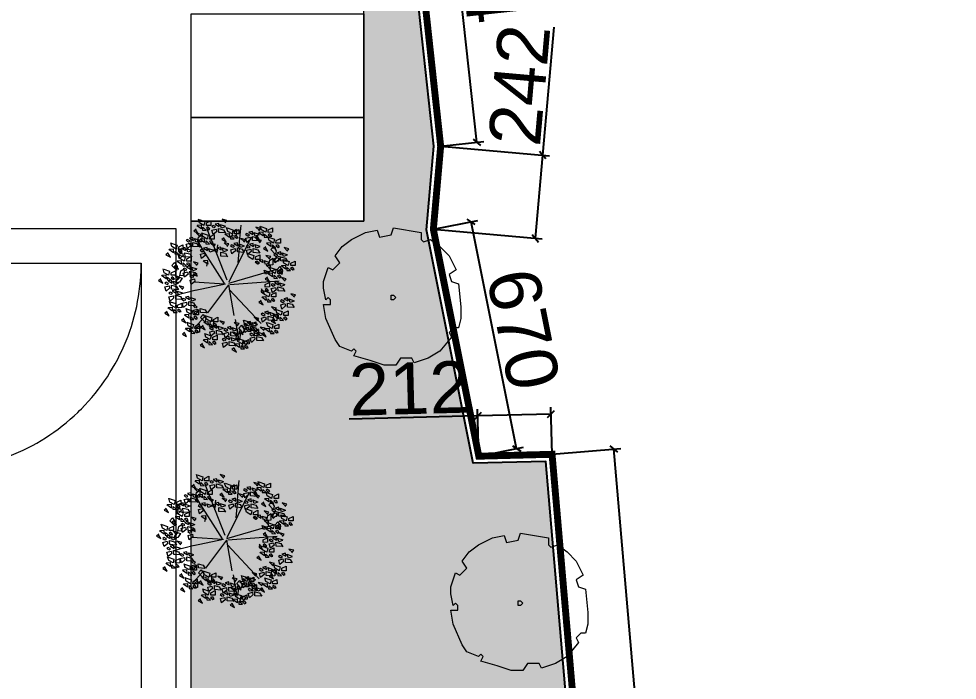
# Model space of a CAD drawing. Header units: inches. Extents: x 0 to 558, y -1 to 295.
# Drawn here: x 278.21 to 305.41, y 86.63 to 105.78 of the extents above; entities that cross this region are included whole.
import ezdxf

# ---------------------------------------------------------------- set-up
doc = ezdxf.new("R2010")
doc.units = ezdxf.units.IN
doc.header["$MEASUREMENT"] = 0
doc.layers.get('defpoints').update_dxf_attribs({"color": 1})
for name, color, linetype, lineweight in [('A-FINISH', 1, 'Continuous', 5), ('DINDING2', 146, 'Continuous', 5), ('lan', 7, 'Continuous', 15), ('POHON', 98, 'Continuous', 5), ('RUMPUT', 93, 'Continuous', 0), ('u', 6, 'Continuous', 20)]:
    doc.layers.add(name, color=color, linetype=linetype, lineweight=lineweight)
doc.layers.add('batas', color=6, linetype='Continuous')
doc.layers.add('dinding', color=3, linetype='Continuous')
doc.styles.get("Standard").update_dxf_attribs({"font": 'arial.ttf'})
doc.dimstyles.new('sk-100 (SITE)', dxfattribs={"dimtxt": 1.5, "dimasz": 0.2, "dimexe": 0.2, "dimexo": 0, "dimgap": 0.1, "dimtad": 1, "dimdec": 0, "dimlfac": 100, "dimzin": 0, "dimdsep": 46, "dimtxsty": 'Standard', "dimblk": 'OBLIQUE', "dimcen": 0.09, "dimadec": 0, "dimazin": 0, "dimtfac": 1, "dimtdec": 0, "dimtofl": 0, "dimtmove": 0, "dimatfit": 3, "dimldrblk": 'OBLIQUE', "dimfxl": 1, "dimtolj": 1, "dimtzin": 0, "dimarcsym": 0})

# ---------------------------------------------------------------- blocks, each defined once
blk = doc.blocks.new('_Oblique')
at = {"color": 0, "linetype": 'ByBlock', "lineweight": -2}
blk.add_line((-0.5, -0.5), (0.5, 0.5), dxfattribs=at)
blk = doc.blocks.new('*D219')
at = {"layer": 'defpoints', "color": 0}
for p in [(295.463, 93.324), (293.669, 93.17), (295.585, 70.918)]:
    blk.add_point(p, dxfattribs=at)
at = {"layer": 'u', "color": 0, "lineweight": -2}
for p, q in [((293.669, 93.17), (295.663, 93.341)), ((297.379, 71.072), (295.463, 93.324)), ((295.585, 70.918), (297.579, 71.089))]:
    blk.add_line(p, q, dxfattribs=at)
at = {"layer": 'u', "color": 0, "lineweight": -2, "xscale": 0.2, "yscale": 0.2, "zscale": 0.2}
for p, rotation in [((295.463, 93.324), 94.9212930972611), ((297.379, 71.072), 274.9212930972611)]:
    blk.add_blockref('_Oblique', p, dxfattribs=dict(at, rotation=rotation))
at = {"layer": 'u', "color": 0, "insert": (297.284, 82.272), "char_height": 1.5, "attachment_point": 5, "rotation": 274.9213}
blk.add_mtext('\\A1;2233', dxfattribs=at)
blk = doc.blocks.new('*D220')
at = {"layer": 'defpoints', "color": 0}
for p in [(291.515, 94.281), (291.546, 93.115), (293.669, 93.17)]:
    blk.add_point(p, dxfattribs=at)
at = {"layer": 'u', "color": 0, "lineweight": -2}
for p, q in [((291.546, 93.115), (291.51, 94.481)), ((293.669, 93.17), (293.633, 94.536)), ((291.515, 94.281), (287.792, 94.185)), ((293.638, 94.336), (291.515, 94.281))]:
    blk.add_line(p, q, dxfattribs=at)
at = {"layer": 'u', "color": 0, "lineweight": -2, "xscale": 0.2, "yscale": 0.2, "zscale": 0.2}
for p, rotation in [((291.515, 94.281), 181.4840146753584), ((293.638, 94.336), 1.484014675358374)]:
    blk.add_blockref('_Oblique', p, dxfattribs=dict(at, rotation=rotation))
at = {"layer": 'u', "color": 0, "insert": (289.532, 95.083), "char_height": 1.5, "attachment_point": 5, "rotation": 1.484}
blk.add_mtext('\\A1;212', dxfattribs=at)
blk = doc.blocks.new('*D221')
at = {"layer": 'defpoints', "color": 0}
for p in [(291.325, 99.905), (290.229, 99.686), (291.546, 93.115)]:
    blk.add_point(p, dxfattribs=at)
at = {"layer": 'u', "color": 0, "lineweight": -2}
for p, q in [((290.229, 99.686), (291.521, 99.945)), ((292.642, 93.334), (291.325, 99.905)), ((291.546, 93.115), (292.838, 93.374))]:
    blk.add_line(p, q, dxfattribs=at)
at = {"layer": 'u', "color": 0, "lineweight": -2, "xscale": 0.2, "yscale": 0.2, "zscale": 0.2}
for p, rotation in [((291.325, 99.905), 101.3334061046254), ((292.642, 93.334), 281.3334061046255)]:
    blk.add_blockref('_Oblique', p, dxfattribs=dict(at, rotation=rotation))
at = {"layer": 'u', "color": 0, "insert": (292.832, 96.79), "char_height": 1.5, "attachment_point": 5, "rotation": 281.3334}
blk.add_mtext('\\A1;670', dxfattribs=at)
blk = doc.blocks.new('*D222')
at = {"layer": 'defpoints', "color": 0}
for p in [(290.441, 102.092), (293.398, 101.831), (290.229, 99.686)]:
    blk.add_point(p, dxfattribs=at)
at = {"layer": 'u', "color": 0, "lineweight": -2}
for p, q in [((293.398, 101.831), (293.725, 105.541)), ((290.441, 102.092), (293.597, 101.814)), ((293.186, 99.425), (293.398, 101.831)), ((290.229, 99.686), (293.385, 99.408))]:
    blk.add_line(p, q, dxfattribs=at)
at = {"layer": 'u', "color": 0, "lineweight": -2, "xscale": 0.2, "yscale": 0.2, "zscale": 0.2}
for p, rotation in [((293.398, 101.831), 84.96449888962454), ((293.186, 99.425), 264.9644988896245)]:
    blk.add_blockref('_Oblique', p, dxfattribs=dict(at, rotation=rotation))
at = {"layer": 'u', "color": 0, "insert": (292.72, 103.861), "char_height": 1.5, "attachment_point": 5, "rotation": 84.9645}
blk.add_mtext('\\A1;242', dxfattribs=at)
blk = doc.blocks.new('*D223')
at = {"layer": 'defpoints', "color": 0}
for p in [(289.205, 113.462), (290.253, 113.576), (290.441, 102.092)]:
    blk.add_point(p, dxfattribs=at)
at = {"layer": 'u', "color": 0, "lineweight": -2}
for p, q in [((289.205, 113.462), (290.452, 113.597)), ((291.489, 102.206), (290.253, 113.576)), ((290.441, 102.092), (291.688, 102.227))]:
    blk.add_line(p, q, dxfattribs=at)
at = {"layer": 'u', "color": 0, "lineweight": -2, "xscale": 0.2, "yscale": 0.2, "zscale": 0.2}
for p, rotation in [((290.253, 113.576), 96.20409751434238), ((291.489, 102.206), 276.2040975143424)]:
    blk.add_blockref('_Oblique', p, dxfattribs=dict(at, rotation=rotation))
at = {"layer": 'u', "color": 0, "insert": (291.719, 107.983), "char_height": 1.5, "attachment_point": 5, "rotation": 276.2041}
blk.add_mtext('\\A1;1144', dxfattribs=at)
blk = doc.blocks.new('LAP')
at = {"layer": 'A-FINISH'}
blk.add_lwpolyline([(-8.491, -13.487), (-8.491, 13.503), (8.491, 13.503), (8.491, -13.487)], close=True, dxfattribs=at)
for points in [[(-7.491, -12.487), (-7.491, 12.503), (7.491, 12.503), (7.491, -12.487), (-7.491, -12.487)], [(-7.491, 12.503), (-7.491, 12.427), (-7.491, 12.274), (-7.48, 12.121), (-7.469, 11.969), (-7.453, 11.822), (-7.436, 11.669), (-7.415, 11.522), (-7.387, 11.38), (-7.36, 11.233), (-7.327, 11.092), (-7.289, 10.945), (-7.251, 10.803), (-7.207, 10.667), (-7.159, 10.525), (-7.109, 10.389), (-7.055, 10.258), (-7, 10.122), (-6.94, 9.991), (-6.881, 9.861), (-6.815, 9.73), (-6.75, 9.605), (-6.674, 9.479), (-6.603, 9.359), (-6.526, 9.234), (-6.445, 9.12), (-6.363, 9), (-6.281, 8.885), (-6.189, 8.771), (-6.102, 8.662), (-6.009, 8.553), (-5.911, 8.449), (-5.813, 8.341), (-5.715, 8.242), (-5.611, 8.145), (-5.508, 8.046), (-5.399, 7.954), (-5.29, 7.861), (-5.181, 7.768), (-5.066, 7.687), (-4.952, 7.6), (-4.832, 7.518), (-4.712, 7.442), (-4.587, 7.365), (-4.467, 7.295), (-4.342, 7.224), (-4.211, 7.158), (-4.08, 7.093), (-3.95, 7.033), (-3.819, 6.973), (-3.683, 6.919), (-3.546, 6.87), (-3.41, 6.82), (-3.274, 6.777), (-3.132, 6.733), (-2.991, 6.695), (-2.844, 6.663), (-2.702, 6.63), (-2.555, 6.603), (-2.408, 6.576), (-2.261, 6.554), (-2.108, 6.537), (-1.961, 6.526), (-1.809, 6.515), (-1.656, 6.51), (-1.58, 6.51)], [(1.417, 6.51), (1.493, 6.51), (1.64, 6.51), (1.792, 6.515), (1.939, 6.526), (2.087, 6.537), (2.234, 6.554), (2.381, 6.576), (2.528, 6.597), (2.675, 6.624), (2.822, 6.657), (2.964, 6.69), (3.105, 6.728), (3.247, 6.772), (3.389, 6.815), (3.53, 6.864), (3.667, 6.913), (3.803, 6.968), (3.939, 7.028), (4.07, 7.088), (4.206, 7.153), (4.337, 7.224), (4.467, 7.295), (4.593, 7.371), (4.718, 7.447), (4.843, 7.529), (4.963, 7.611), (5.083, 7.698), (5.203, 7.79), (5.317, 7.883), (5.432, 7.981), (5.546, 8.079), (5.655, 8.183), (5.704, 8.237), (5.758, 8.286), (5.862, 8.395), (5.966, 8.509), (6.064, 8.618), (6.156, 8.733), (6.249, 8.853), (6.342, 8.973), (6.423, 9.092), (6.51, 9.212), (6.587, 9.337), (6.663, 9.463), (6.739, 9.593), (6.81, 9.724), (6.875, 9.855), (6.941, 9.986), (7.001, 10.122), (7.055, 10.258), (7.11, 10.394), (7.159, 10.536), (7.208, 10.672), (7.251, 10.814), (7.289, 10.955), (7.327, 11.102), (7.36, 11.244), (7.387, 11.391), (7.415, 11.539), (7.437, 11.686), (7.453, 11.833), (7.469, 11.98), (7.48, 12.127), (7.486, 12.279), (7.491, 12.427), (7.491, 12.503)], [(-1.58, 6.51), (1.417, 6.51)], [(-3.007, 0.011), (-3.007, -0.071), (-2.996, -0.223), (-2.98, -0.376), (-2.958, -0.523), (-2.931, -0.67), (-2.893, -0.812), (-2.849, -0.953), (-2.8, -1.09), (-2.74, -1.226), (-2.68, -1.357), (-2.61, -1.487), (-2.533, -1.607), (-2.452, -1.727), (-2.364, -1.841), (-2.277, -1.956), (-2.179, -2.059), (-2.076, -2.163), (-1.967, -2.261), (-1.858, -2.353), (-1.743, -2.441), (-1.624, -2.517), (-1.498, -2.593), (-1.373, -2.664), (-1.242, -2.729), (-1.106, -2.784), (-0.97, -2.833), (-0.828, -2.877), (-0.681, -2.915), (-0.539, -2.947), (-0.387, -2.969), (-0.234, -2.985), (-0.082, -2.991), (-0.005, -2.991), (0.071, -2.991), (0.223, -2.985), (0.376, -2.969), (0.528, -2.947), (0.67, -2.915), (0.817, -2.877), (0.959, -2.833), (1.095, -2.784), (1.231, -2.729), (1.362, -2.664), (1.487, -2.593), (1.612, -2.517), (1.732, -2.441), (1.847, -2.353), (1.956, -2.261), (2.065, -2.163), (2.168, -2.059), (2.266, -1.956), (2.353, -1.841), (2.44, -1.727), (2.522, -1.607), (2.599, -1.487), (2.669, -1.357), (2.729, -1.226), (2.789, -1.09), (2.838, -0.953), (2.882, -0.812), (2.92, -0.67), (2.947, -0.523), (2.969, -0.376), (2.985, -0.223), (2.996, -0.071), (2.996, 0.011), (2.996, 0.087), (2.985, 0.24), (2.969, 0.392), (2.947, 0.539), (2.92, 0.686), (2.882, 0.828), (2.838, 0.97), (2.789, 1.111), (2.729, 1.242), (2.669, 1.373), (2.599, 1.504), (2.522, 1.629), (2.44, 1.743), (2.353, 1.863), (2.266, 1.972), (2.168, 2.081), (2.065, 2.179), (1.956, 2.277), (1.847, 2.37), (1.732, 2.457), (1.612, 2.538), (1.487, 2.61), (1.362, 2.68), (1.231, 2.746), (1.095, 2.8), (0.959, 2.855), (0.817, 2.898), (0.67, 2.931), (0.528, 2.963), (0.376, 2.985), (0.223, 3.002), (0.071, 3.007), (-0.005, 3.007), (-0.082, 3.007), (-0.234, 3.002), (-0.387, 2.985), (-0.539, 2.963), (-0.681, 2.931), (-0.828, 2.898), (-0.97, 2.855), (-1.106, 2.8), (-1.242, 2.746), (-1.373, 2.68), (-1.498, 2.61), (-1.624, 2.538), (-1.743, 2.457), (-1.858, 2.37), (-1.967, 2.277), (-2.076, 2.179), (-2.179, 2.081), (-2.277, 1.972), (-2.364, 1.863), (-2.452, 1.743), (-2.533, 1.629), (-2.61, 1.504), (-2.68, 1.373), (-2.74, 1.242), (-2.8, 1.111), (-2.849, 0.97), (-2.893, 0.828), (-2.931, 0.686), (-2.958, 0.539), (-2.98, 0.392), (-2.996, 0.24), (-3.007, 0.087), (-3.007, 0.011)], [(-7.491, 0), (7.491, 0)], [(6.695, 0), (1.977, 0)], [(-1.972, 0), (-6.696, 0)], [(-1.58, -6.494), (-1.656, -6.494), (-1.809, -6.5), (-1.961, -6.51), (-2.108, -6.527), (-2.261, -6.543), (-2.408, -6.565), (-2.555, -6.587), (-2.702, -6.614), (-2.844, -6.647), (-2.991, -6.679), (-3.132, -6.718), (-3.274, -6.761), (-3.41, -6.805), (-3.546, -6.854), (-3.683, -6.908), (-3.819, -6.963), (-3.95, -7.017), (-4.086, -7.077), (-4.211, -7.143), (-4.342, -7.208), (-4.467, -7.279), (-4.593, -7.35), (-4.712, -7.426), (-4.832, -7.507), (-4.952, -7.589), (-5.066, -7.671), (-5.181, -7.758), (-5.29, -7.845), (-5.399, -7.938), (-5.508, -8.031), (-5.611, -8.129), (-5.715, -8.227), (-5.813, -8.33), (-5.911, -8.434), (-6.009, -8.537), (-6.102, -8.646), (-6.189, -8.76), (-6.281, -8.869), (-6.363, -8.984), (-6.445, -9.104), (-6.526, -9.224), (-6.603, -9.344), (-6.679, -9.469), (-6.75, -9.588), (-6.815, -9.719), (-6.881, -9.845), (-6.94, -9.975), (-7, -10.106), (-7.06, -10.242), (-7.109, -10.379), (-7.159, -10.515), (-7.207, -10.651), (-7.251, -10.793), (-7.289, -10.934), (-7.327, -11.076), (-7.36, -11.217), (-7.387, -11.365), (-7.415, -11.512), (-7.436, -11.659), (-7.453, -11.806), (-7.469, -11.958), (-7.48, -12.106), (-7.491, -12.258), (-7.491, -12.41), (-7.491, -12.487)], [(-1.58, -6.494), (1.417, -6.494)], [(7.491, -12.487), (7.491, -12.416), (7.486, -12.263), (7.48, -12.116), (7.469, -11.964), (7.453, -11.817), (7.437, -11.67), (7.415, -11.523), (7.387, -11.376), (7.36, -11.234), (7.327, -11.087), (7.289, -10.945), (7.251, -10.804), (7.208, -10.662), (7.159, -10.52), (7.11, -10.384), (7.055, -10.242), (7.001, -10.106), (6.941, -9.975), (6.875, -9.839), (6.81, -9.708), (6.739, -9.578), (6.663, -9.452), (6.587, -9.327), (6.51, -9.202), (6.423, -9.076), (6.342, -8.957), (6.249, -8.837), (6.156, -8.722), (6.064, -8.608), (5.966, -8.494), (5.862, -8.385), (5.758, -8.276), (5.704, -8.221), (5.655, -8.167), (5.546, -8.069), (5.432, -7.965), (5.317, -7.872), (5.203, -7.775), (5.083, -7.687), (4.963, -7.6), (4.843, -7.513), (4.718, -7.431), (4.593, -7.355), (4.467, -7.279), (4.337, -7.208), (4.206, -7.143), (4.07, -7.077), (3.939, -7.012), (3.803, -6.957), (3.667, -6.903), (3.53, -6.848), (3.389, -6.799), (3.247, -6.756), (3.105, -6.712), (2.964, -6.674), (2.822, -6.641), (2.675, -6.609), (2.528, -6.581), (2.381, -6.56), (2.234, -6.538), (2.087, -6.522), (1.939, -6.51), (1.792, -6.5), (1.64, -6.494), (1.493, -6.494), (1.417, -6.494)]]:
    blk.add_lwpolyline(points, dxfattribs=at)
blk = doc.blocks.new('PHN-1')
at = {"linetype": 'Continuous'}
for points in [[(886.643, -157.758), (886.912, -158.365), (886.98, -158.77), (886.777, -158.77), (886.777, -158.905), (886.845, -158.972), (886.912, -158.905), (886.98, -159.242), (886.98, -159.444), (886.845, -159.848), (886.71, -159.781), (886.508, -159.983), (886.643, -160.185), (886.44, -160.455), (886.171, -160.657), (885.766, -160.86), (885.429, -160.927), (885.362, -160.725), (885.025, -160.792), (884.957, -160.994), (884.148, -160.86), (884.148, -160.657), (884.081, -160.59), (883.878, -160.657), (883.609, -160.455), (883.339, -160.185), (883.137, -159.781), (883.339, -159.646), (883.272, -159.444), (883.069, -159.376), (883.002, -158.702), (883.002, -158.365), (883.069, -158.096), (883.204, -158.096), (883.339, -157.961), (883.272, -157.826), (883.609, -157.421), (883.946, -157.219), (884.35, -157.084), (884.418, -157.219), (884.755, -157.219), (884.89, -157.017), (885.227, -157.017), (885.631, -157.152), (886.103, -157.287), (886.036, -157.421), (886.103, -157.489), (886.171, -157.421), (886.508, -157.556), (886.643, -157.758)], [(884.89, -158.972), (884.89, -158.972), (884.957, -158.905), (885.025, -158.905), (885.025, -158.972), (885.025, -159.039), (885.025, -159.039), (884.957, -159.039), (884.89, -158.972)]]:
    blk.add_lwpolyline(points, dxfattribs=at)
blk = doc.blocks.new('rrety')
for p, q in [((497.8335, 232.64), (497.8515, 232.6484)), ((497.8506, 232.6457), (497.8452, 232.6146)), ((497.8248, 232.6161), (497.8335, 232.64)), ((497.8452, 232.6146), (497.8248, 232.6161)), ((497.8677, 232.6134), (497.8875, 232.619)), ((497.8733, 232.5824), (497.8677, 232.6134)), ((497.8874, 232.5936), (497.8733, 232.5795)), ((497.8875, 232.619), (497.8874, 232.5936)), ((498.0767, 232.6219), (498.0965, 232.6275)), ((498.0822, 232.5908), (498.0767, 232.6219)), ((498.0964, 232.6021), (498.0822, 232.588)), ((498.0965, 232.6275), (498.0964, 232.6021)), ((497.7802, 232.574), (497.8, 232.5795)), ((497.7857, 232.5429), (497.7802, 232.574)), ((497.7999, 232.5541), (497.7857, 232.54)), ((497.8, 232.5795), (497.7999, 232.5541)), ((497.8574, 232.5587), (497.8572, 232.5786)), ((497.8755, 232.5409), (497.8574, 232.5587)), ((497.8592, 232.5767), (497.8853, 232.5589)), ((497.8853, 232.5589), (497.8755, 232.5409)), ((498.0146, 232.5768), (498.0343, 232.5823)), ((498.0201, 232.5457), (498.0146, 232.5768)), ((498.0342, 232.5569), (498.0201, 232.5429)), ((498.0343, 232.5823), (498.0342, 232.5569)), ((498.0607, 232.5474), (498.0605, 232.5674)), ((498.0788, 232.5296), (498.0607, 232.5474)), ((498.0625, 232.5654), (498.0886, 232.5477)), ((498.0886, 232.5477), (498.0788, 232.5296)), ((497.704, 232.4781), (497.7237, 232.4836)), ((497.7095, 232.447), (497.704, 232.4781)), ((497.7236, 232.4582), (497.7095, 232.4442)), ((497.7237, 232.4836), (497.7236, 232.4582)), ((498.2316, 232.3946), (498.2497, 232.403)), ((498.2179, 232.3568), (498.2376, 232.3624)), ((498.2234, 232.3257), (498.2179, 232.3568)), ((498.2229, 232.3707), (498.2316, 232.3946)), ((498.2434, 232.3693), (498.2229, 232.3707)), ((498.2376, 232.3624), (498.2375, 232.337)), ((498.2487, 232.4004), (498.2434, 232.3693)), ((498.2375, 232.337), (498.2234, 232.3229)), ((498.2611, 232.319), (498.2609, 232.3389)), ((498.2793, 232.3012), (498.2611, 232.319)), ((498.263, 232.337), (498.2891, 232.3192)), ((498.2891, 232.3192), (498.2793, 232.3012)), ((498.1134, 232.2834), (498.1133, 232.258)), ((497.7303, 232.2231), (497.7301, 232.243)), ((497.7484, 232.2053), (497.7303, 232.2231)), ((497.7321, 232.2411), (497.7582, 232.2233)), ((497.7582, 232.2233), (497.7484, 232.2053)), ((497.7859, 232.2045), (497.8056, 232.2101)), ((497.8056, 232.2101), (497.8055, 232.1847)), ((497.7542, 232.1564), (497.7629, 232.1803)), ((497.7629, 232.1803), (497.7809, 232.1887)), ((497.78, 232.1861), (497.7747, 232.1549)), ((497.7914, 232.1734), (497.7859, 232.2045)), ((497.8055, 232.1847), (497.7914, 232.1706)), ((498.1671, 232.1678), (498.1868, 232.1734)), ((498.1726, 232.1368), (498.1671, 232.1678)), ((498.1868, 232.1734), (498.1867, 232.148)), ((497.7747, 232.1549), (497.7542, 232.1564)), ((497.7839, 232.13), (497.7837, 232.15)), ((497.8021, 232.1122), (497.7839, 232.13)), ((497.7858, 232.148), (497.8119, 232.1303)), ((497.8119, 232.1303), (497.8021, 232.1122)), ((498.1867, 232.148), (498.1726, 232.1339)), ((498.0005, 232.1002), (498.0202, 232.1057)), ((498.006, 232.0691), (498.0005, 232.1002)), ((498.0201, 232.0803), (498.006, 232.0663)), ((498.0202, 232.1057), (498.0201, 232.0803))]:
    blk.add_line(p, q)
for points in [[(498.0497, 232.6755), (498.0591, 232.6874), (498.0347, 232.6946), (498.0505, 232.6782)], [(497.8287, 232.6371), (497.8365, 232.6436), (497.8237, 232.6504), (497.8167, 232.6465), (497.826, 232.6379)], [(497.8543, 232.6442), (497.8529, 232.6594), (497.8343, 232.6561), (497.8543, 232.6442)], [(497.8857, 232.6408), (497.8663, 232.6348), (497.8602, 232.6543), (497.8865, 232.6435)], [(497.8859, 232.6614), (497.8953, 232.6733), (497.8709, 232.6805), (497.8867, 232.6641)], [(497.8824, 232.651), (497.9136, 232.6558), (497.9187, 232.6359), (497.8933, 232.6366), (497.8796, 232.6511)], [(497.9248, 232.6527), (497.9394, 232.672), (497.9502, 232.652), (497.9301, 232.6412), (497.9248, 232.6527)], [(498.0047, 232.6329), (497.9855, 232.618), (497.9803, 232.6401), (498.0025, 232.6453), (498.0047, 232.6329)], [(497.9924, 232.6512), (498.0003, 232.6577), (497.9875, 232.6645), (497.9805, 232.6606), (497.9897, 232.652)], [(498.0181, 232.6583), (498.0167, 232.6735), (497.998, 232.6702), (498.0181, 232.6583)], [(498.0461, 232.6236), (498.0147, 232.627), (498.0149, 232.6475), (498.0393, 232.6403), (498.0488, 232.6228)], [(498.0495, 232.6549), (498.03, 232.6489), (498.024, 232.6684), (498.0503, 232.6576)], [(498.1513, 232.6388), (498.1607, 232.6507), (498.1364, 232.6579), (498.1521, 232.6415)], [(497.7497, 232.5946), (497.7809, 232.5994), (497.786, 232.5795), (497.7606, 232.5802), (497.7468, 232.5947)], [(497.7921, 232.5963), (497.8067, 232.6156), (497.8175, 232.5956), (497.7974, 232.5848), (497.7921, 232.5963)], [(497.8409, 232.6188), (497.8218, 232.6039), (497.8165, 232.626), (497.8387, 232.6312), (497.8409, 232.6188)], [(497.8823, 232.6095), (497.8509, 232.6129), (497.8511, 232.6334), (497.8755, 232.6262), (497.885, 232.6087)], [(497.9135, 232.52), (497.8706, 232.621)], [(497.8852, 232.6002), (497.9164, 232.605), (497.9215, 232.5851), (497.8961, 232.5858), (497.8824, 232.6003)], [(497.8923, 232.5999), (497.8863, 232.586), (497.9117, 232.5853), (497.8922, 232.5971)], [(497.8872, 232.6198), (497.9044, 232.6306), (497.9153, 232.6134), (497.8871, 232.617)], [(497.9184, 232.6246), (497.9237, 232.6104), (497.9408, 232.6184), (497.9184, 232.6246)], [(497.9276, 232.6019), (497.9423, 232.6212), (497.953, 232.6012), (497.933, 232.5905), (497.9276, 232.6019)], [(497.9414, 232.6381), (497.9355, 232.6298), (497.9495, 232.6266), (497.9553, 232.6321), (497.9442, 232.638)], [(497.9586, 232.6087), (497.9898, 232.6135), (497.9949, 232.5936), (497.9695, 232.5943), (497.9558, 232.6088)], [(498.001, 232.6104), (498.0157, 232.6297), (498.0264, 232.6097), (498.0064, 232.5989), (498.001, 232.6104)], [(498.0176, 232.5958), (498.0117, 232.5875), (498.0258, 232.5843), (498.0316, 232.5898), (498.0204, 232.5957)], [(498.0666, 232.5852), (498.076, 232.5971), (498.0517, 232.6044), (498.0674, 232.5879)], [(498.0699, 232.5414), (498.1036, 232.5996)], [(498.1063, 232.5962), (498.0872, 232.5813), (498.082, 232.6035), (498.1041, 232.6087), (498.1063, 232.5962)], [(498.0941, 232.6146), (498.1019, 232.6211), (498.0892, 232.6278), (498.0822, 232.624), (498.0914, 232.6154)], [(498.1198, 232.6217), (498.1183, 232.6368), (498.0997, 232.6335), (498.1198, 232.6217)], [(498.1477, 232.5869), (498.1164, 232.5903), (498.1165, 232.6109), (498.1409, 232.6037), (498.1505, 232.5861)], [(498.1511, 232.6183), (498.1317, 232.6123), (498.1257, 232.6317), (498.1519, 232.621)], [(497.7216, 232.5343), (497.7202, 232.5494), (497.7016, 232.5461), (497.7216, 232.5343)], [(497.7532, 232.5514), (497.7626, 232.5633), (497.7382, 232.5705), (497.754, 232.5541)], [(497.7545, 232.5634), (497.7717, 232.5742), (497.7826, 232.557), (497.7544, 232.5606)], [(497.7857, 232.5682), (497.7909, 232.554), (497.8081, 232.562), (497.7857, 232.5682)], [(497.792, 232.5523), (497.8232, 232.5571), (497.8283, 232.5372), (497.8029, 232.5379), (497.7892, 232.5523)], [(497.8145, 232.5412), (497.8224, 232.5478), (497.8096, 232.5545), (497.8026, 232.5507), (497.8118, 232.542)], [(497.8086, 232.5817), (497.8028, 232.5734), (497.8168, 232.5702), (497.8226, 232.5757), (497.8115, 232.5816)], [(497.8402, 232.5484), (497.8388, 232.5635), (497.8201, 232.5602), (497.8402, 232.5484)], [(497.8344, 232.5539), (497.8491, 232.5733), (497.8598, 232.5533), (497.8398, 232.5425), (497.8344, 232.5539)], [(497.8716, 232.5449), (497.8521, 232.5389), (497.8461, 232.5584), (497.8724, 232.5477)], [(497.8718, 232.5655), (497.8812, 232.5774), (497.8568, 232.5846), (497.8726, 232.5682)], [(497.8951, 232.5492), (497.8891, 232.5352), (497.9145, 232.5345), (497.8951, 232.5463)], [(497.89, 232.5691), (497.9073, 232.5799), (497.9181, 232.5627), (497.8899, 232.5662)], [(497.9212, 232.5739), (497.9265, 232.5596), (497.9436, 232.5676), (497.9212, 232.5739)], [(497.9442, 232.5873), (497.9383, 232.579), (497.9523, 232.5758), (497.9581, 232.5813), (497.947, 232.5873)], [(497.9685, 232.5576), (497.9625, 232.5437), (497.9879, 232.543), (497.9685, 232.5548)], [(497.9634, 232.5775), (497.9807, 232.5883), (497.9915, 232.5711), (497.9634, 232.5747)], [(497.9946, 232.5823), (497.9999, 232.5681), (498.0171, 232.5761), (497.9946, 232.5823)], [(498.0216, 232.5427), (498.0025, 232.5277), (497.9973, 232.5499), (498.0194, 232.5551), (498.0216, 232.5427)], [(498.0094, 232.561), (498.0172, 232.5675), (498.0045, 232.5742), (497.9974, 232.5704), (498.0067, 232.5618)], [(498.035, 232.5681), (498.0336, 232.5832), (498.015, 232.5799), (498.035, 232.5681)], [(498.063, 232.5333), (498.0317, 232.5367), (498.0318, 232.5573), (498.0562, 232.5501), (498.0657, 232.5325)], [(498.0664, 232.5647), (498.047, 232.5587), (498.0409, 232.5781), (498.0672, 232.5674)], [(498.1139, 232.5469), (498.1217, 232.5534), (498.1089, 232.5601), (498.1019, 232.5563), (498.1111, 232.5477)], [(498.1395, 232.554), (498.1381, 232.5691), (498.1195, 232.5658), (498.1395, 232.554)], [(498.1709, 232.5506), (498.1515, 232.5446), (498.1454, 232.564), (498.1717, 232.5533)], [(498.1711, 232.5711), (498.1805, 232.583), (498.1561, 232.5903), (498.1719, 232.5738)], [(498.2299, 232.5371), (498.2285, 232.5522), (498.2098, 232.5489), (498.2299, 232.5371)], [(498.2613, 232.5337), (498.2418, 232.5277), (498.2358, 232.5471), (498.2621, 232.5364)], [(498.2614, 232.5542), (498.2709, 232.5661), (498.2465, 232.5733), (498.2622, 232.5569)], [(497.7082, 232.5088), (497.6891, 232.4939), (497.6838, 232.516), (497.706, 232.5212), (497.7082, 232.5088)], [(497.6959, 232.5271), (497.7038, 232.5337), (497.691, 232.5404), (497.684, 232.5366), (497.6932, 232.5279)], [(497.7496, 232.4995), (497.7182, 232.5029), (497.7184, 232.5234), (497.7428, 232.5162), (497.7523, 232.4987)], [(497.753, 232.5308), (497.7335, 232.5248), (497.7275, 232.5443), (497.7538, 232.5336)], [(497.7596, 232.5435), (497.7536, 232.5296), (497.779, 232.5289), (497.7595, 232.5407)], [(497.7582, 232.4834), (497.7728, 232.5028), (497.7836, 232.4828), (497.7635, 232.472), (497.7582, 232.4834)], [(497.9754, 232.3753), (497.7793, 232.51)], [(497.8019, 232.5012), (497.7959, 232.4873), (497.8213, 232.4866), (497.8019, 232.4984)], [(497.7968, 232.5211), (497.8141, 232.5319), (497.8249, 232.5147), (497.7968, 232.5183)], [(497.8268, 232.5229), (497.8076, 232.508), (497.8024, 232.5301), (497.8246, 232.5353), (497.8268, 232.5229)], [(497.828, 232.5259), (497.8333, 232.5117), (497.8505, 232.5197), (497.828, 232.5259)], [(497.8682, 232.5136), (497.8368, 232.517), (497.837, 232.5375), (497.8614, 232.5303), (497.8709, 232.5128)], [(497.851, 232.5394), (497.8451, 232.5311), (497.8592, 232.5279), (497.865, 232.5334), (497.8538, 232.5393)], [(497.9846, 232.3539), (497.9233, 232.5008)], [(497.9846, 232.3539), (498.0582, 232.5161)], [(498.0631, 232.5184), (498.0943, 232.5232), (498.0994, 232.5033), (498.074, 232.504), (498.0603, 232.5185)], [(498.1261, 232.5286), (498.107, 232.5136), (498.1017, 232.5358), (498.1239, 232.541), (498.1261, 232.5286)], [(498.1055, 232.5201), (498.1202, 232.5395), (498.1309, 232.5194), (498.1109, 232.5087), (498.1055, 232.5201)], [(498.1221, 232.5056), (498.1162, 232.4972), (498.1302, 232.494), (498.136, 232.4995), (498.1249, 232.5055)], [(498.128, 232.4959), (498.1592, 232.5007), (498.1644, 232.4808), (498.139, 232.4815), (498.1252, 232.4959)], [(498.1675, 232.5192), (498.1361, 232.5226), (498.1363, 232.5432), (498.1607, 232.536), (498.1702, 232.5184)], [(498.1705, 232.4975), (498.1851, 232.5169), (498.1959, 232.4969), (498.1758, 232.4861), (498.1705, 232.4975)], [(498.2165, 232.5116), (498.1973, 232.4967), (498.1921, 232.5188), (498.2142, 232.5241), (498.2165, 232.5116)], [(498.2042, 232.53), (498.212, 232.5365), (498.1993, 232.5432), (498.1923, 232.5394), (498.2015, 232.5308)], [(498.2579, 232.5023), (498.2265, 232.5057), (498.2267, 232.5263), (498.251, 232.519), (498.2606, 232.5015)], [(498.2439, 232.4806), (498.2585, 232.5), (498.2693, 232.4799), (498.2492, 232.4692), (498.2439, 232.4806)], [(497.6649, 232.451), (497.6727, 232.4575), (497.66, 232.4642), (497.653, 232.4604), (497.6622, 232.4518)], [(497.6906, 232.4581), (497.6891, 232.4732), (497.6705, 232.4699), (497.6906, 232.4581)], [(497.7219, 232.4547), (497.7025, 232.4487), (497.6965, 232.4681), (497.7227, 232.4574)], [(497.7221, 232.4752), (497.7315, 232.4872), (497.7072, 232.4944), (497.7229, 232.4779)], [(497.7158, 232.4818), (497.747, 232.4866), (497.7521, 232.4667), (497.7267, 232.4674), (497.713, 232.4818)], [(497.7206, 232.4506), (497.7378, 232.4614), (497.7487, 232.4442), (497.7205, 232.4478)], [(497.7518, 232.4554), (497.7571, 232.4412), (497.7742, 232.4492), (497.7518, 232.4554)], [(497.7748, 232.4689), (497.7689, 232.4606), (497.7829, 232.4574), (497.7887, 232.4629), (497.7776, 232.4688)], [(498.1329, 232.4647), (498.1501, 232.4755), (498.1609, 232.4583), (498.1328, 232.4619)], [(498.1403, 232.4159), (498.2384, 232.4649)], [(498.1641, 232.4695), (498.1693, 232.4553), (498.1865, 232.4633), (498.1641, 232.4695)], [(498.187, 232.483), (498.1811, 232.4747), (498.1952, 232.4715), (498.201, 232.477), (498.1898, 232.4829)], [(498.2015, 232.4789), (498.2327, 232.4837), (498.2378, 232.4639), (498.2124, 232.4645), (498.1986, 232.479)], [(498.2063, 232.4478), (498.2235, 232.4586), (498.2343, 232.4414), (498.2062, 232.445)], [(498.2375, 232.4526), (498.2427, 232.4383), (498.2599, 232.4463), (498.2375, 232.4526)], [(498.2604, 232.4661), (498.2546, 232.4578), (498.2686, 232.4546), (498.2744, 232.4601), (498.2633, 232.466)], [(498.2749, 232.4355), (498.2896, 232.4549), (498.3003, 232.4348), (498.2803, 232.4241), (498.2749, 232.4355)], [(497.6771, 232.4327), (497.658, 232.4177), (497.6528, 232.4399), (497.6749, 232.4451), (497.6771, 232.4327)], [(497.6763, 232.396), (497.691, 232.4154), (497.7017, 232.3953), (497.6817, 232.3846), (497.6763, 232.396)], [(497.7185, 232.4234), (497.6872, 232.4268), (497.6873, 232.4473), (497.7117, 232.4401), (497.7213, 232.4226)], [(497.7257, 232.4307), (497.7197, 232.4168), (497.7451, 232.4161), (497.7256, 232.4279)], [(497.804, 232.3963), (497.8134, 232.4082), (497.7891, 232.4154), (497.8048, 232.399)], [(497.9999, 232.3539), (498.144, 232.4182)], [(498.2114, 232.4279), (498.2054, 232.414), (498.2308, 232.4133), (498.2113, 232.4251)], [(498.2325, 232.4338), (498.2637, 232.4386), (498.2688, 232.4187), (498.2434, 232.4194), (498.2297, 232.4339)], [(498.2373, 232.4027), (498.2546, 232.4135), (498.2654, 232.3963), (498.2373, 232.3998)], [(498.2685, 232.4075), (498.2738, 232.3932), (498.291, 232.4012), (498.2685, 232.4075)], [(498.2915, 232.4209), (498.2856, 232.4126), (498.2997, 232.4094), (498.3055, 232.4149), (498.2943, 232.4209)], [(498.3292, 232.3991), (498.3386, 232.411), (498.3143, 232.4182), (498.33, 232.4018)], [(497.6339, 232.3943), (497.6651, 232.3991), (497.6702, 232.3793), (497.6448, 232.3799), (497.6311, 232.3944)], [(497.6387, 232.3632), (497.6559, 232.374), (497.6668, 232.3568), (497.6386, 232.3604)], [(497.6699, 232.368), (497.6752, 232.3537), (497.6923, 232.3617), (497.6699, 232.368)], [(497.6929, 232.3815), (497.687, 232.3732), (497.701, 232.37), (497.7068, 232.3754), (497.6957, 232.3814)], [(497.759, 232.3537), (497.7399, 232.3388), (497.7347, 232.3609), (497.7568, 232.3661), (497.759, 232.3537)], [(497.7468, 232.372), (497.7546, 232.3785), (497.7419, 232.3853), (497.7348, 232.3814), (497.7441, 232.3728)], [(497.7724, 232.3791), (497.771, 232.3943), (497.7524, 232.391), (497.7724, 232.3791)], [(497.8004, 232.3444), (497.769, 232.3478), (497.7692, 232.3683), (497.7936, 232.3611), (497.8031, 232.3436)], [(497.8038, 232.3757), (497.7844, 232.3697), (497.7783, 232.3892), (497.8046, 232.3784)], [(497.8148, 232.3368), (497.8134, 232.352), (497.7949, 232.3598), (497.8148, 232.3368)], [(498.0061, 232.3539), (498.1593, 232.3784)], [(498.1563, 232.3735), (498.171, 232.3928), (498.1817, 232.3728), (498.1617, 232.362), (498.1563, 232.3735)], [(498.1729, 232.3589), (498.167, 232.3506), (498.1811, 232.3474), (498.1869, 232.3529), (498.1757, 232.3588)], [(498.1987, 232.3453), (498.2133, 232.3646), (498.2241, 232.3446), (498.204, 232.3338), (498.1987, 232.3453)], [(498.2424, 232.3828), (498.2364, 232.3688), (498.2618, 232.3681), (498.2424, 232.38)], [(498.2842, 232.3565), (498.2651, 232.3416), (498.2599, 232.3637), (498.282, 232.3689), (498.2842, 232.3565)], [(498.272, 232.3749), (498.2798, 232.3814), (498.2671, 232.3881), (498.26, 232.3843), (498.2693, 232.3757)], [(498.2976, 232.382), (498.2962, 232.3971), (498.2776, 232.3938), (498.2976, 232.382)], [(498.3256, 232.3472), (498.2943, 232.3506), (498.2944, 232.3711), (498.3188, 232.3639), (498.3283, 232.3464)], [(498.329, 232.3786), (498.3096, 232.3725), (498.3036, 232.392), (498.3298, 232.3813)], [(497.6438, 232.3433), (497.6378, 232.3293), (497.6632, 232.3287), (497.6437, 232.3405)], [(497.6988, 232.3238), (497.73, 232.3286), (497.7352, 232.3088), (497.7098, 232.3094), (497.696, 232.3239)], [(497.9785, 232.3508), (497.7363, 232.2773)], [(497.7413, 232.3255), (497.7559, 232.3449), (497.7667, 232.3248), (497.7466, 232.3141), (497.7413, 232.3255)], [(497.7578, 232.311), (497.7519, 232.3027), (497.766, 232.2995), (497.7718, 232.3049), (497.7606, 232.3109)], [(497.9846, 232.3447), (497.7609, 232.2222)], [(497.8014, 232.3114), (497.7822, 232.2965), (497.777, 232.3186), (497.7992, 232.3238), (497.8014, 232.3114)], [(497.7891, 232.3297), (497.7969, 232.3362), (497.7842, 232.3429), (497.7772, 232.3391), (497.7864, 232.3305)], [(497.9846, 232.3386), (497.9233, 232.0875)], [(497.9969, 232.3324), (498.1532, 232.0998)], [(498.0061, 232.3508), (498.1838, 232.1733)], [(498.1499, 232.3454), (498.1552, 232.3312), (498.1724, 232.3392), (498.1499, 232.3454)], [(498.1563, 232.3436), (498.1875, 232.3484), (498.1926, 232.3285), (498.1672, 232.3292), (498.1535, 232.3437)], [(498.1611, 232.3124), (498.1783, 232.3232), (498.1892, 232.306), (498.161, 232.3096)], [(498.1923, 232.3172), (498.1976, 232.303), (498.2147, 232.311), (498.1923, 232.3172)], [(498.2153, 232.3307), (498.2094, 232.3224), (498.2234, 232.3192), (498.2292, 232.3247), (498.2181, 232.3306)], [(498.2355, 232.2945), (498.2341, 232.3097), (498.2155, 232.3064), (498.2355, 232.2945)], [(498.2669, 232.2911), (498.2475, 232.2851), (498.2414, 232.3046), (498.2677, 232.2938)], [(498.2671, 232.3117), (498.2765, 232.3236), (498.2521, 232.3308), (498.2679, 232.3144)], [(497.7088, 232.2728), (497.7027, 232.2588), (497.7281, 232.2582), (497.7087, 232.27)], [(497.7037, 232.2927), (497.7209, 232.3035), (497.7317, 232.2863), (497.7036, 232.2899)], [(497.7411, 232.2479), (497.7489, 232.2545), (497.7362, 232.2612), (497.7292, 232.2574), (497.7384, 232.2487)], [(497.7349, 232.2975), (497.7401, 232.2832), (497.7573, 232.2912), (497.7349, 232.2975)], [(497.7668, 232.2551), (497.7654, 232.2702), (497.7467, 232.2669), (497.7668, 232.2551)], [(497.7982, 232.2516), (497.7787, 232.2456), (497.7727, 232.2651), (497.799, 232.2544)], [(497.7984, 232.2722), (497.8078, 232.2841), (497.7834, 232.2913), (497.7992, 232.2749)], [(497.794, 232.2476), (497.8112, 232.2584), (497.8221, 232.2412), (497.7939, 232.2447)], [(498.137, 232.2601), (498.1176, 232.2541), (498.1115, 232.2735), (498.1378, 232.2628)], [(498.1662, 232.2925), (498.1602, 232.2786), (498.1856, 232.2779), (498.1661, 232.2897)], [(498.2221, 232.2691), (498.203, 232.2542), (498.1977, 232.2763), (498.2199, 232.2815), (498.2221, 232.2691)], [(498.2099, 232.2874), (498.2177, 232.2939), (498.2049, 232.3006), (498.1979, 232.2968), (498.2072, 232.2882)], [(498.2015, 232.2562), (498.2327, 232.261), (498.2378, 232.2411), (498.2124, 232.2418), (498.1986, 232.2562)], [(498.2635, 232.2598), (498.2321, 232.2632), (498.2323, 232.2837), (498.2567, 232.2765), (498.2662, 232.259)], [(498.2439, 232.2578), (498.2585, 232.2772), (498.2693, 232.2571), (498.2492, 232.2464), (498.2439, 232.2578)], [(498.2892, 232.2438), (498.2878, 232.2589), (498.2691, 232.2556), (498.2892, 232.2438)], [(498.3207, 232.2609), (498.3302, 232.2728), (498.3058, 232.28), (498.3215, 232.2636)], [(497.7103, 232.2015), (497.7089, 232.2166), (497.6903, 232.2133), (497.7103, 232.2015)], [(497.7417, 232.1981), (497.7223, 232.1921), (497.7162, 232.2115), (497.7425, 232.2008)], [(497.7419, 232.2186), (497.7513, 232.2305), (497.7269, 232.2377), (497.7427, 232.2213)], [(497.7534, 232.2296), (497.7342, 232.2147), (497.729, 232.2368), (497.7512, 232.242), (497.7534, 232.2296)], [(497.7948, 232.2203), (497.7634, 232.2237), (497.7636, 232.2442), (497.788, 232.237), (497.7975, 232.2195)], [(497.7991, 232.2277), (497.7931, 232.2137), (497.8185, 232.213), (497.799, 232.2248)], [(497.8053, 232.1996), (497.8225, 232.2104), (497.8334, 232.1932), (497.8052, 232.1968)], [(497.8595, 232.2179), (497.8536, 232.2096), (497.8676, 232.2064), (497.8734, 232.2119), (497.8623, 232.2178)], [(497.8682, 232.2028), (497.876, 232.2093), (497.8633, 232.216), (497.8563, 232.2122), (497.8655, 232.2036)], [(497.9718, 232.1588), (497.9626, 232.2322)], [(498.0236, 232.2138), (498.0548, 232.2186), (498.0599, 232.1988), (498.0345, 232.1994), (498.0207, 232.2139)], [(498.076, 232.2139), (498.0821, 232.1649)], [(498.0961, 232.1996), (498.1134, 232.2104), (498.1242, 232.1932), (498.0961, 232.1968)], [(498.1338, 232.2324), (498.1484, 232.2518), (498.1592, 232.2318), (498.1391, 232.221), (498.1338, 232.2324)], [(498.1503, 232.2179), (498.1444, 232.2096), (498.1585, 232.2064), (498.1643, 232.2119), (498.1531, 232.2178)], [(498.2063, 232.225), (498.2235, 232.2358), (498.2343, 232.2186), (498.2062, 232.2222)], [(498.2156, 232.1986), (498.2303, 232.218), (498.241, 232.1979), (498.221, 232.1872), (498.2156, 232.1986)], [(498.2375, 232.2298), (498.2427, 232.2155), (498.2599, 232.2235), (498.2375, 232.2298)], [(498.2758, 232.2183), (498.2566, 232.2034), (498.2514, 232.2255), (498.2735, 232.2308), (498.2758, 232.2183)], [(498.2635, 232.2367), (498.2713, 232.2432), (498.2586, 232.2499), (498.2516, 232.2461), (498.2608, 232.2375)], [(498.2604, 232.2433), (498.2546, 232.235), (498.2686, 232.2318), (498.2744, 232.2373), (498.2633, 232.2432)], [(498.3172, 232.209), (498.2858, 232.2124), (498.286, 232.233), (498.3103, 232.2257), (498.3199, 232.2082)], [(498.3206, 232.2404), (498.3011, 232.2344), (498.2951, 232.2538), (498.3214, 232.2431)], [(497.6969, 232.176), (497.6778, 232.1611), (497.6725, 232.1832), (497.6947, 232.1884), (497.6969, 232.176)], [(497.6847, 232.1944), (497.6925, 232.2009), (497.6797, 232.2076), (497.6727, 232.2038), (497.6819, 232.1952)], [(497.7383, 232.1667), (497.7069, 232.1701), (497.7071, 232.1907), (497.7315, 232.1834), (497.741, 232.1659)], [(497.7186, 232.1715), (497.7498, 232.1763), (497.7549, 232.1565), (497.7295, 232.1571), (497.7158, 232.1716)], [(497.761, 232.1732), (497.7757, 232.1926), (497.7864, 232.1725), (497.7664, 232.1618), (497.761, 232.1732)], [(497.8104, 232.1797), (497.8044, 232.1658), (497.8298, 232.1651), (497.8103, 232.1769)], [(497.8365, 232.2044), (497.8418, 232.1902), (497.8589, 232.1982), (497.8365, 232.2044)], [(497.8804, 232.1845), (497.8613, 232.1696), (497.8561, 232.1917), (497.8782, 232.1969), (497.8804, 232.1845)], [(497.8654, 232.1603), (497.8966, 232.1651), (497.9018, 232.1452), (497.8764, 232.1459), (497.8626, 232.1603)], [(497.9219, 232.1752), (497.8905, 232.1786), (497.8907, 232.1991), (497.915, 232.1919), (497.9246, 232.1744)], [(497.9079, 232.1619), (497.9225, 232.1813), (497.9333, 232.1613), (497.9132, 232.1505), (497.9079, 232.1619)], [(497.9445, 232.1744), (497.9757, 232.1792), (497.9808, 232.1593), (497.9554, 232.16), (497.9417, 232.1744)], [(497.9723, 232.161), (497.9877, 232.0416)], [(497.9869, 232.176), (498.0016, 232.1954), (498.0123, 232.1754), (497.9923, 232.1646), (497.9869, 232.176)], [(498.0035, 232.1615), (497.9976, 232.1532), (498.0116, 232.15), (498.0174, 232.1555), (498.0063, 232.1614)], [(498.0335, 232.1628), (498.0275, 232.1489), (498.0529, 232.1482), (498.0334, 232.16)], [(498.0284, 232.1827), (498.0456, 232.1935), (498.0564, 232.1763), (498.0283, 232.1799)], [(498.0596, 232.1875), (498.0648, 232.1732), (498.082, 232.1812), (498.0596, 232.1875)], [(498.0825, 232.201), (498.0767, 232.1927), (498.0907, 232.1895), (498.0965, 232.195), (498.0854, 232.2009)], [(498.1013, 232.1797), (498.0952, 232.1658), (498.1206, 232.1651), (498.1012, 232.1769)], [(498.1195, 232.1521), (498.1273, 232.1586), (498.1146, 232.1653), (498.1076, 232.1615), (498.1168, 232.1529)], [(498.1452, 232.1592), (498.1437, 232.1743), (498.1251, 232.171), (498.1452, 232.1592)], [(498.1273, 232.2044), (498.1326, 232.1902), (498.1498, 232.1982), (498.1273, 232.2044)], [(498.1765, 232.1558), (498.1571, 232.1498), (498.1511, 232.1692), (498.1773, 232.1585)], [(498.1767, 232.1763), (498.1862, 232.1882), (498.1618, 232.1954), (498.1775, 232.179)], [(498.1732, 232.1969), (498.2044, 232.2017), (498.2095, 232.1818), (498.1841, 232.1825), (498.1704, 232.197)], [(498.178, 232.1658), (498.1953, 232.1766), (498.2061, 232.1594), (498.178, 232.1629)], [(498.2114, 232.2051), (498.2054, 232.1912), (498.2308, 232.1905), (498.2113, 232.2023)], [(498.2092, 232.1706), (498.2145, 232.1563), (498.2317, 232.1643), (498.2092, 232.1706)], [(498.2322, 232.1841), (498.2263, 232.1757), (498.2404, 232.1725), (498.2462, 232.178), (498.235, 232.184)], [(497.7285, 232.1205), (497.7225, 232.1066), (497.7479, 232.1059), (497.7285, 232.1177)], [(497.7234, 232.1404), (497.7407, 232.1512), (497.7515, 232.134), (497.7233, 232.1376)], [(497.7546, 232.1452), (497.7599, 232.1309), (497.777, 232.1389), (497.7546, 232.1452)], [(497.7776, 232.1587), (497.7717, 232.1504), (497.7857, 232.1472), (497.7915, 232.1527), (497.7804, 232.1586)], [(497.8091, 232.1056), (497.8077, 232.1207), (497.7891, 232.1174), (497.8091, 232.1056)], [(497.8405, 232.1022), (497.8211, 232.0962), (497.8151, 232.1156), (497.8413, 232.1049)], [(497.8407, 232.1227), (497.8501, 232.1346), (497.8258, 232.1418), (497.8415, 232.1254)], [(497.8702, 232.1291), (497.8875, 232.1399), (497.8983, 232.1227), (497.8702, 232.1263)], [(497.9015, 232.1339), (497.9067, 232.1197), (497.9239, 232.1277), (497.9015, 232.1339)], [(497.9244, 232.1474), (497.9185, 232.1391), (497.9326, 232.1359), (497.9384, 232.1414), (497.9272, 232.1473)], [(497.9248, 232.1027), (497.9394, 232.1221), (497.9502, 232.102), (497.9301, 232.0913), (497.9248, 232.1027)], [(497.9544, 232.1233), (497.9484, 232.1094), (497.9738, 232.1087), (497.9543, 232.1205)], [(497.9493, 232.1432), (497.9666, 232.154), (497.9774, 232.1368), (497.9492, 232.1404)], [(497.9805, 232.148), (497.9858, 232.1338), (498.0029, 232.1418), (497.9805, 232.148)], [(498.0266, 232.1056), (498.0252, 232.1207), (498.0065, 232.1174), (498.0266, 232.1056)], [(498.058, 232.1022), (498.0385, 232.0962), (498.0325, 232.1156), (498.0588, 232.1049)], [(498.0581, 232.1227), (498.0676, 232.1346), (498.0432, 232.1418), (498.0589, 232.1254)], [(498.1027, 232.0999), (498.1173, 232.1193), (498.1281, 232.0992), (498.108, 232.0885), (498.1027, 232.0999)], [(498.1317, 232.1337), (498.1126, 232.1188), (498.1074, 232.1409), (498.1295, 232.1461), (498.1317, 232.1337)], [(498.1732, 232.1244), (498.1418, 232.1278), (498.142, 232.1484), (498.1663, 232.1411), (498.1759, 232.1236)], [(498.1831, 232.1459), (498.1771, 232.1319), (498.2025, 232.1312), (498.1831, 232.1431)], [(498.2078, 232.1114), (498.2172, 232.1233), (498.1928, 232.1306), (498.2086, 232.1141)], [(497.7957, 232.0801), (497.7766, 232.0652), (497.7714, 232.0874), (497.7935, 232.0926), (497.7957, 232.0801)], [(497.7835, 232.0985), (497.7913, 232.105), (497.7786, 232.1117), (497.7715, 232.1079), (497.7808, 232.0993)], [(497.8371, 232.0708), (497.8058, 232.0742), (497.8059, 232.0948), (497.8303, 232.0876), (497.8398, 232.07)], [(497.8343, 232.0533), (497.8421, 232.0599), (497.8294, 232.0666), (497.8224, 232.0628), (497.8316, 232.0542)], [(497.86, 232.0605), (497.8586, 232.0756), (497.8399, 232.0723), (497.86, 232.0605)], [(497.8914, 232.0571), (497.8719, 232.051), (497.8659, 232.0705), (497.8922, 232.0598)], [(497.8754, 232.1092), (497.8693, 232.0953), (497.8947, 232.0946), (497.8753, 232.1064)], [(497.8915, 232.0776), (497.901, 232.0895), (497.8766, 232.0967), (497.8923, 232.0803)], [(497.8824, 232.101), (497.9136, 232.1058), (497.9187, 232.086), (497.8933, 232.0866), (497.8796, 232.1011)], [(497.8872, 232.0699), (497.9044, 232.0807), (497.9153, 232.0635), (497.8871, 232.0671)], [(497.9184, 232.0747), (497.9237, 232.0604), (497.9408, 232.0684), (497.9184, 232.0747)], [(497.9414, 232.0882), (497.9355, 232.0799), (497.9495, 232.0767), (497.9553, 232.0821), (497.9442, 232.0881)], [(498.0132, 232.0801), (497.994, 232.0652), (497.9888, 232.0874), (498.0109, 232.0926), (498.0132, 232.0801)], [(498.0009, 232.0985), (498.0087, 232.105), (497.996, 232.1117), (497.989, 232.1079), (497.9982, 232.0993)], [(498.0546, 232.0708), (498.0232, 232.0742), (498.0234, 232.0948), (498.0477, 232.0876), (498.0573, 232.07)], [(498.0603, 232.0982), (498.0915, 232.103), (498.0966, 232.0831), (498.0712, 232.0838), (498.0575, 232.0983)], [(498.0651, 232.0671), (498.0823, 232.0779), (498.0932, 232.0607), (498.065, 232.0642)], [(498.0963, 232.0719), (498.1015, 232.0576), (498.1187, 232.0656), (498.0963, 232.0719)], [(498.1192, 232.0853), (498.1134, 232.077), (498.1274, 232.0738), (498.1332, 232.0793), (498.1221, 232.0853)], [(498.1628, 232.0689), (498.1437, 232.0539), (498.1384, 232.0761), (498.1606, 232.0813), (498.1628, 232.0689)], [(498.1506, 232.0872), (498.1584, 232.0937), (498.1456, 232.1004), (498.1386, 232.0966), (498.1479, 232.088)], [(498.1762, 232.0943), (498.1748, 232.1094), (498.1562, 232.1061), (498.1762, 232.0943)], [(498.2042, 232.0595), (498.1728, 232.063), (498.173, 232.0835), (498.1974, 232.0763), (498.2069, 232.0587)], [(498.2076, 232.0909), (498.1882, 232.0849), (498.1821, 232.1043), (498.2084, 232.0936)], [(497.8466, 232.035), (497.8274, 232.0201), (497.8222, 232.0422), (497.8443, 232.0474), (497.8466, 232.035)], [(497.888, 232.0257), (497.8566, 232.0291), (497.8568, 232.0496), (497.8811, 232.0424), (497.8907, 232.0249)], [(497.8923, 232.05), (497.8863, 232.036), (497.9117, 232.0354), (497.8922, 232.0472)], [(498.0702, 232.0472), (498.0642, 232.0332), (498.0896, 232.0325), (498.0701, 232.0444)]]:
    blk.add_lwpolyline(points)

msp = doc.modelspace()

# ---------------------------------------------------------------- hatches: boundary and pattern name
at = {"layer": 'RUMPUT'}
h = msp.add_hatch(dxfattribs=at)
h.set_pattern_fill('GRASS', color=256, scale=0.03, angle=356.66969, style=0)
h.set_pattern_definition([(86.669688468, (11419550.4158, -7751067.7176), (-0.506604125158, 0.569205998583), [0.142875, -0.934755]), (41.669688468, (11419550.4158, -7751067.7176), (-0.506604470466, 0.569206386562), [0.142875, -0.619125]), (131.669688468, (11419550.4158, -7751067.7176), (-0.569206386562, -0.506604470466), [0.142875, -0.619125])])
edge = h.paths.add_edge_path()
edge.add_line((277.6146, 117.9215), (277.6146, 117.0215))
edge.add_line((277.6146, 117.0215), (254.6805, 117.0215))
edge.add_line((254.6805, 117.0215), (254.6805, 112.8215))
edge.add_line((254.6805, 112.8215), (271.8805, 112.8215))
edge.add_line((271.8805, 112.8215), (271.8805, 113.9215))
edge.add_arc((272.7805, 113.9215), 0.9, 89.99996, 180, ccw=False)
edge.add_line((272.7805, 114.8215), (273.7146, 114.8215))
edge.add_arc((273.7146, 113.9215), 0.9, 0, 89.99996, ccw=False)
edge.add_line((274.6146, 113.9215), (274.6146, 110.3715))
edge.add_arc((272.7146, 110.3715), 1.9, 270, 360, ccw=False)
edge.add_line((272.7146, 108.4715), (265.7805, 108.4715))
edge.add_line((265.7805, 108.4715), (265.7805, 112.3715))
edge.add_line((265.7805, 112.3715), (256.9805, 112.3715))
edge.add_line((256.9805, 112.3715), (256.9805, 110.3715))
edge.add_line((256.9805, 110.3715), (249.9805, 110.3715))
edge.add_line((249.9805, 110.3715), (249.9805, 58.7715))
edge.add_line((249.9805, 58.7715), (249.9805, 58.6715))
edge.add_line((249.9805, 58.6715), (263.2805, 58.6715))
edge.add_line((263.2805, 58.6715), (263.2805, 72.7145))
edge.add_line((263.2805, 72.7145), (283.2125, 72.7145))
edge.add_line((283.2125, 72.7145), (283.2125, 99.9215))
edge.add_line((283.2125, 99.9215), (288.2125, 99.9215))
edge.add_line((288.2125, 99.9215), (288.2125, 114.9215))
edge.add_line((288.2125, 114.9215), (283.2125, 114.9215))
edge.add_line((283.2125, 114.9215), (283.2125, 117.5721))
edge.add_line((283.2125, 117.5721), (283.7125, 117.5721))
edge.add_line((283.7125, 117.5721), (283.7125, 117.9215))
edge.add_line((283.7125, 117.9215), (288.9833, 117.9215))
edge.add_line((288.9833, 117.9215), (288.9833, 113.6422))
edge.add_line((288.9833, 113.6422), (290.2397, 102.0896))
edge.add_line((290.2397, 102.0896), (290.0269, 99.6745))
edge.add_line((290.0269, 99.6745), (291.3826, 92.9103))
edge.add_line((291.3826, 92.9103), (293.4855, 92.9648))
edge.add_line((293.4855, 92.9648), (295.365, 71.1371))
edge.add_line((295.365, 71.1371), (283.3993, 72.158))
edge.add_line((283.3993, 72.158), (282.684, 38.9738))
edge.add_line((282.684, 38.9738), (273.2055, 39.3144))
edge.add_line((273.2055, 39.3144), (273.5717, 53.8969))
edge.add_line((273.5717, 53.8969), (262.5186, 53.8305))
edge.add_line((262.5186, 53.8305), (262.3013, 39.3144))
edge.add_line((262.3013, 39.3144), (261.1733, 39.2047))
edge.add_line((261.1733, 39.2047), (260.691, 23.9308))
edge.add_line((260.691, 23.9308), (244.0188, 24.4559))
edge.add_line((244.0188, 24.4559), (243.8982, 27.5679))
edge.add_line((243.8982, 27.5679), (245.2899, 30.02))
edge.add_line((245.2899, 30.02), (243.2835, 65.2193))
edge.add_line((243.2835, 65.2193), (243.7785, 65.3172))
edge.add_line((243.7785, 65.3172), (243.3605, 76.0768))
edge.add_line((243.3605, 76.0768), (243.0022, 85.2991))
edge.add_line((243.0022, 85.2991), (242.9466, 88.5671))
edge.add_line((242.9466, 88.5671), (247.9805, 88.5671))
edge.add_line((247.9805, 88.5671), (247.9805, 117.9215))
edge.add_line((247.9805, 117.9215), (277.6146, 117.9215))

# ---------------------------------------------------------------- linework, layer by layer
at = {"layer": 'batas', "const_width": 0.2}
msp.add_lwpolyline([(273.0006, 39.1216), (282.8796, 38.7666), (283.5946, 71.9406), (295.5846, 70.9176), (293.6686, 93.1696), (291.5456, 93.1146), (290.2286, 99.6856), (290.4406, 102.0916), (289.2046, 113.4616), (321.5916, 115.7666), (324.3146, 115.0856), (331.0156, 112.0786), (333.7116, 111.6356), (341.1506, 111.9006), (346.1176, 112.7096), (368.9336, 115.5376), (378.6566, 115.5086), (401.4566, 116.2846)], dxfattribs=at)
at = {"layer": 'dinding'}
msp.add_lwpolyline([(273.2055, 39.3144), (282.684, 38.9738), (283.3993, 72.158), (295.365, 71.1371), (293.4855, 92.9648), (291.3826, 92.9103), (290.0269, 99.6745), (290.2397, 102.0896), (288.9834, 113.6464), (321.6092, 115.9684), (324.3803, 115.2754), (331.0738, 112.2718), (333.7244, 111.8362), (341.1309, 112.1001), (346.0892, 112.9076), (368.9216, 115.7377), (378.6535, 115.7086), (401.2595, 116.478)], dxfattribs=at)
msp.add_lwpolyline([(273.2055, 39.3144), (282.684, 38.9738), (283.3993, 72.158), (295.365, 71.1371), (293.4855, 92.9648), (291.3826, 92.9103), (290.0269, 99.6745), (290.2397, 102.0896), (288.9834, 113.6464), (321.6092, 115.9684), (324.3803, 115.2754), (331.0738, 112.2718), (333.7244, 111.8362), (341.1309, 112.1001), (346.0892, 112.9076), (368.9216, 115.7377), (378.6535, 115.7086), (401.2595, 116.478)], dxfattribs=at)
at = {"layer": 'DINDING2'}
msp.add_lwpolyline([(263.2805, 72.7145), (283.2125, 72.7145), (283.2125, 99.9215), (288.2125, 99.9215), (288.2125, 114.9215), (283.2125, 114.9215), (283.2125, 117.5721), (283.7125, 117.5721), (283.7125, 117.9215), (288.9833, 117.9215), (288.9833, 113.6422), (290.2397, 102.0896), (290.0269, 99.6745), (291.3826, 92.9103), (293.4855, 92.9648), (295.365, 71.1371), (283.3993, 72.158), (282.684, 38.9738), (273.2055, 39.3144)], dxfattribs=at)
at = {"layer": 'lan'}
for points in [[(283.2125, 105.9215), (288.2125, 105.9215), (288.2125, 102.9215), (283.2125, 102.9215), (283.2125, 105.9215)], [(283.2125, 102.9215), (288.2125, 102.9215), (288.2125, 99.9215), (283.2125, 99.9215), (283.2125, 102.9215)]]:
    msp.add_lwpolyline(points, dxfattribs=at)

# ---------------------------------------------------------------- block references
msp.add_blockref('LAP', (274.2714, 86.2013), dxfattribs=at)
at = {"layer": 'POHON', "xscale": 5.661284108149151, "yscale": 5.661284108149118, "zscale": 5.661284108149133, "rotation": 167.4952652185837}
for p in [(3321.4619, 771.8713), (3321.4046, 764.4758)]:
    msp.add_blockref('rrety', p, dxfattribs=at)
at = {"layer": 'POHON', "rotation": 180.0000000000147}
for p in [(1174.0268, -61.2655), (1177.7106, -70.1106)]:
    msp.add_blockref('PHN-1', p, dxfattribs=at)

# ---------------------------------------------------------------- dimensions: what is measured, and where the dimension line sits
at = {"layer": 'u'}
for p1, p2, distance, picture, middle in [((290.4406, 102.0916), (289.2046, 113.4616), -1.0547, '*D223', (291.7192, 107.9828)), ((290.2286, 99.6856), (290.4406, 102.0916), -2.9685, '*D222', (292.7201, 103.8606)), ((291.5456, 93.1146), (290.2286, 99.6856), -1.1178, '*D221', (292.8321, 96.79)), ((293.6686, 93.1696), (291.5456, 93.1146), -1.167, '*D220', (289.5318, 95.0832)), ((295.5846, 70.9176), (293.6686, 93.1696), -1.8013, '*D219', (297.2844, 82.2725))]:
    dim = msp.add_aligned_dim(p1=p1, p2=p2, distance=distance, dimstyle='sk-100 (SITE)', dxfattribs=at)
    dim.commit()
    dim.dimension.update_dxf_attribs({"geometry": picture, "text_midpoint": middle})

doc.saveas('drawing.dxf')
